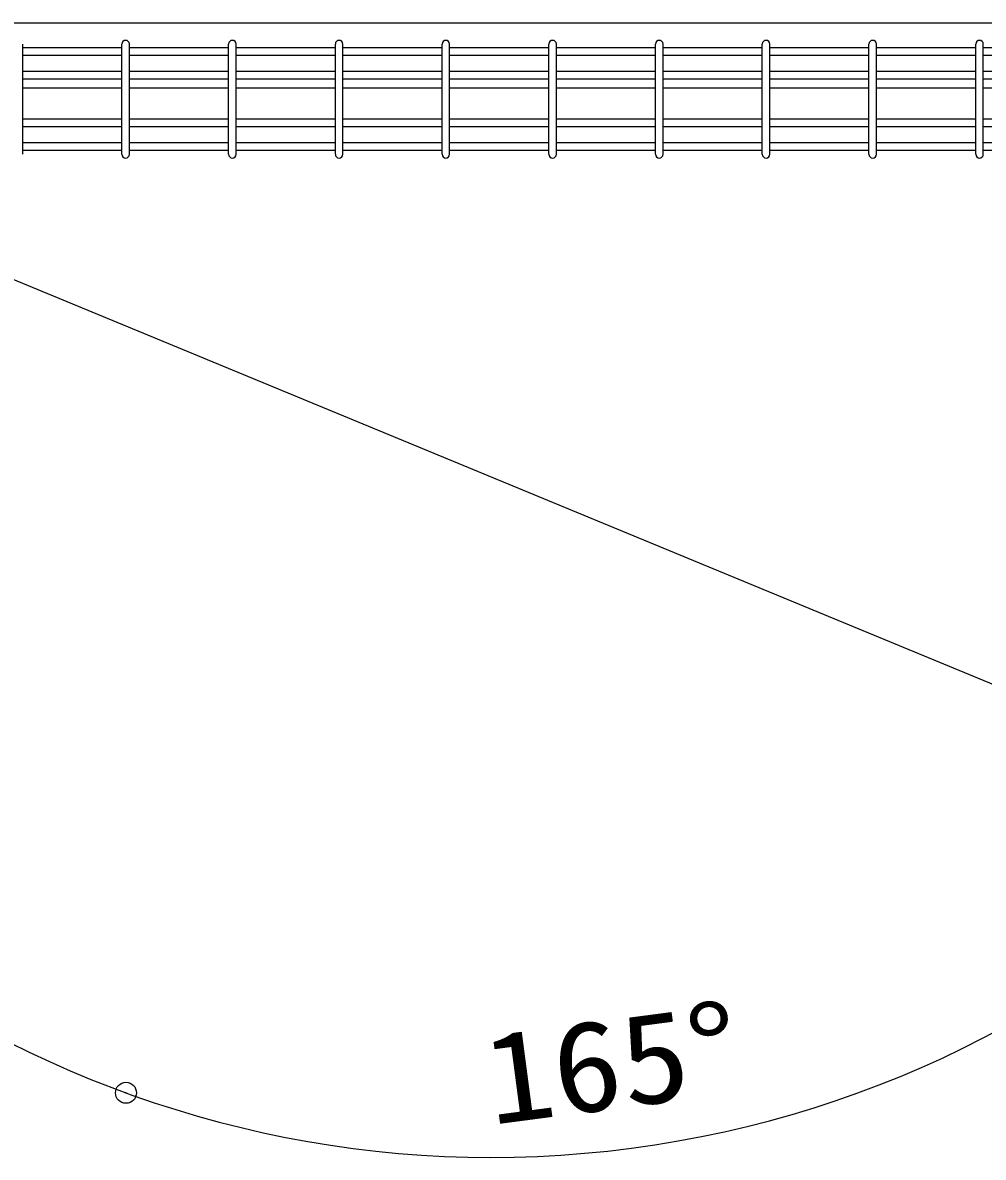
# Model space of a CAD drawing. Units: millimetres, scale not verified. Extents: x -6312 to 6312, y -4455 to 4455.
# Drawn here: x 742 to 1199, y 2605 to 3144 of the extents above; entities that cross this region are included whole.
import ezdxf
from ezdxf.enums import TextEntityAlignment as Align

# ---------------------------------------------------------------- set-up
doc = ezdxf.new("R2010")
doc.units = ezdxf.units.MM
doc.header["$LTSCALE"] = 20
doc.header["$PDMODE"] = 32
doc.header["$PDSIZE"] = 10
doc.layers.add('0-2_0', color=7, linetype='Continuous', lineweight=25)
doc.layers.add('0-4_LAYER05', color=4, linetype='Continuous', lineweight=25)
doc.layers.add('0-3_DEFPOINTS', color=7, linetype='Continuous')
doc.styles.add('ＭＳ ゴシック', font='')
doc.styles.get('ＭＳ ゴシック').set_extended_font_data('MS Gothic')

msp = doc.modelspace()

# ---------------------------------------------------------------- linework, layer by layer
at = {"layer": '0-2_0'}
for p, q in [((654.65, 3144.48), (1486.16, 3144.48)), ((742.21, 3113.48), (789.38, 3113.48)), ((792.98, 3113.48), (840.15, 3113.48)), ((843.75, 3113.48), (890.92, 3113.48)), ((894.52, 3113.48), (941.68, 3113.48)), ((945.28, 3113.48), (992.45, 3113.48)), ((996.05, 3113.48), (1043.22, 3113.48)), ((1046.82, 3113.48), (1093.99, 3113.48)), ((1097.59, 3113.48), (1144.76, 3113.48)), ((1148.36, 3113.48), (1195.53, 3113.48)), ((1199.13, 3113.48), (1246.3, 3113.48)), ((596.45, 3080.68), (1449.77, 2727.9))]:
    msp.add_line(p, q, dxfattribs=at)
at = {"layer": '0-2_0', "color": 2}
msp.add_arc((965.37, 3113.48), 508.87, 199.2233, 355.7767, dxfattribs=at)
at = {"layer": '0-3_DEFPOINTS'}
msp.add_point((791.33, 2635.3), dxfattribs=at)
at = {"layer": '0-4_LAYER05', "color": 3}
for p, q in [((742.21, 3081.88), (742.21, 3134.28)), ((789.38, 3132.48), (742.21, 3132.48)), ((789.38, 3081.88), (789.38, 3134.28)), ((792.98, 3081.88), (792.98, 3134.28)), ((840.15, 3132.48), (792.98, 3132.48)), ((840.15, 3081.88), (840.15, 3134.28)), ((843.75, 3081.88), (843.75, 3134.28)), ((890.92, 3132.48), (843.75, 3132.48)), ((890.92, 3081.88), (890.92, 3134.28)), ((894.52, 3081.88), (894.52, 3134.28)), ((941.68, 3132.48), (894.52, 3132.48)), ((941.68, 3081.88), (941.68, 3134.28)), ((945.28, 3081.88), (945.28, 3134.28)), ((992.45, 3132.48), (945.28, 3132.48)), ((992.45, 3081.88), (992.45, 3134.28)), ((996.05, 3081.88), (996.05, 3134.28)), ((1043.22, 3132.48), (996.05, 3132.48)), ((1043.22, 3081.88), (1043.22, 3134.28)), ((1046.82, 3081.88), (1046.82, 3134.28)), ((1093.99, 3132.48), (1046.82, 3132.48)), ((1093.99, 3081.88), (1093.99, 3134.28)), ((1097.59, 3081.88), (1097.59, 3134.28)), ((1144.76, 3132.48), (1097.59, 3132.48)), ((1144.76, 3081.88), (1144.76, 3134.28)), ((1148.36, 3081.88), (1148.36, 3134.28)), ((1195.53, 3132.48), (1148.36, 3132.48)), ((1195.53, 3081.88), (1195.53, 3134.28)), ((1199.13, 3081.88), (1199.13, 3134.28)), ((1246.3, 3132.48), (1199.13, 3132.48)), ((789.38, 3128.88), (742.21, 3128.88)), ((840.15, 3128.88), (792.98, 3128.88)), ((890.92, 3128.88), (843.75, 3128.88)), ((941.68, 3128.88), (894.52, 3128.88)), ((992.45, 3128.88), (945.28, 3128.88)), ((1043.22, 3128.88), (996.05, 3128.88)), ((1093.99, 3128.88), (1046.82, 3128.88)), ((1144.76, 3128.88), (1097.59, 3128.88)), ((1195.53, 3128.88), (1148.36, 3128.88)), ((1246.3, 3128.88), (1199.13, 3128.88)), ((789.38, 3121.18), (742.21, 3121.18)), ((840.15, 3121.18), (792.98, 3121.18)), ((890.92, 3121.18), (843.75, 3121.18)), ((941.68, 3121.18), (894.52, 3121.18)), ((992.45, 3121.18), (945.28, 3121.18)), ((1043.22, 3121.18), (996.05, 3121.18)), ((1093.99, 3121.18), (1046.82, 3121.18)), ((1144.76, 3121.18), (1097.59, 3121.18)), ((1195.53, 3121.18), (1148.36, 3121.18)), ((1246.3, 3121.18), (1199.13, 3121.18)), ((789.38, 3117.58), (742.21, 3117.58)), ((840.15, 3117.58), (792.98, 3117.58)), ((890.92, 3117.58), (843.75, 3117.58)), ((941.68, 3117.58), (894.52, 3117.58)), ((992.45, 3117.58), (945.28, 3117.58)), ((1043.22, 3117.58), (996.05, 3117.58)), ((1093.99, 3117.58), (1046.82, 3117.58)), ((1144.76, 3117.58), (1097.59, 3117.58)), ((1195.53, 3117.58), (1148.36, 3117.58)), ((1246.3, 3117.58), (1199.13, 3117.58)), ((789.38, 3098.58), (742.21, 3098.58)), ((789.38, 3094.98), (742.21, 3094.98)), ((840.15, 3098.58), (792.98, 3098.58)), ((840.15, 3094.98), (792.98, 3094.98)), ((890.92, 3098.58), (843.75, 3098.58)), ((890.92, 3094.98), (843.75, 3094.98)), ((941.68, 3098.58), (894.52, 3098.58)), ((941.68, 3094.98), (894.52, 3094.98)), ((992.45, 3098.58), (945.28, 3098.58)), ((992.45, 3094.98), (945.28, 3094.98)), ((1043.22, 3098.58), (996.05, 3098.58)), ((1043.22, 3094.98), (996.05, 3094.98)), ((1093.99, 3098.58), (1046.82, 3098.58)), ((1093.99, 3094.98), (1046.82, 3094.98)), ((1144.76, 3098.58), (1097.59, 3098.58)), ((1144.76, 3094.98), (1097.59, 3094.98)), ((1195.53, 3098.58), (1148.36, 3098.58)), ((1195.53, 3094.98), (1148.36, 3094.98)), ((1246.3, 3098.58), (1199.13, 3098.58)), ((1246.3, 3094.98), (1199.13, 3094.98)), ((789.38, 3087.28), (742.21, 3087.28)), ((789.38, 3083.68), (742.21, 3083.68)), ((840.15, 3087.28), (792.98, 3087.28)), ((840.15, 3083.68), (792.98, 3083.68)), ((890.92, 3087.28), (843.75, 3087.28)), ((890.92, 3083.68), (843.75, 3083.68)), ((941.68, 3087.28), (894.52, 3087.28)), ((941.68, 3083.68), (894.52, 3083.68)), ((992.45, 3087.28), (945.28, 3087.28)), ((992.45, 3083.68), (945.28, 3083.68)), ((1043.22, 3087.28), (996.05, 3087.28)), ((1043.22, 3083.68), (996.05, 3083.68)), ((1093.99, 3087.28), (1046.82, 3087.28)), ((1093.99, 3083.68), (1046.82, 3083.68)), ((1144.76, 3087.28), (1097.59, 3087.28)), ((1144.76, 3083.68), (1097.59, 3083.68)), ((1195.53, 3087.28), (1148.36, 3087.28)), ((1195.53, 3083.68), (1148.36, 3083.68)), ((1246.3, 3087.28), (1199.13, 3087.28)), ((1246.3, 3083.68), (1199.13, 3083.68))]:
    msp.add_line(p, q, dxfattribs=at)
for centre, start, end in [((791.18, 3134.28), 0, 180), ((841.95, 3134.28), 0, 180), ((892.72, 3134.28), 0, 180), ((943.48, 3134.28), 0, 180), ((994.25, 3134.28), 0, 180), ((1045.02, 3134.28), 0, 180), ((1095.79, 3134.28), 0, 180), ((1146.56, 3134.28), 0, 180), ((1197.33, 3134.28), 0, 180), ((791.18, 3081.88), 180, 0), ((841.95, 3081.88), 180, 0), ((892.72, 3081.88), 180, 0), ((943.48, 3081.88), 180, 0), ((994.25, 3081.88), 180, 0), ((1045.02, 3081.88), 180, 0), ((1095.79, 3081.88), 180, 0), ((1146.56, 3081.88), 180, 0), ((1197.33, 3081.88), 180, 0)]:
    msp.add_arc(centre, 1.8, start, end, dxfattribs=at)

# ---------------------------------------------------------------- texts
at = {"layer": '0-2_0', "color": 3, "style": 'ＭＳ ゴシック', "width": 1.1}
msp.add_text('165°', height=43.3, rotation=7.5, dxfattribs=at).set_placement((966.81, 2607.14), align=Align.BOTTOM_LEFT)

doc.saveas('drawing.dxf')
